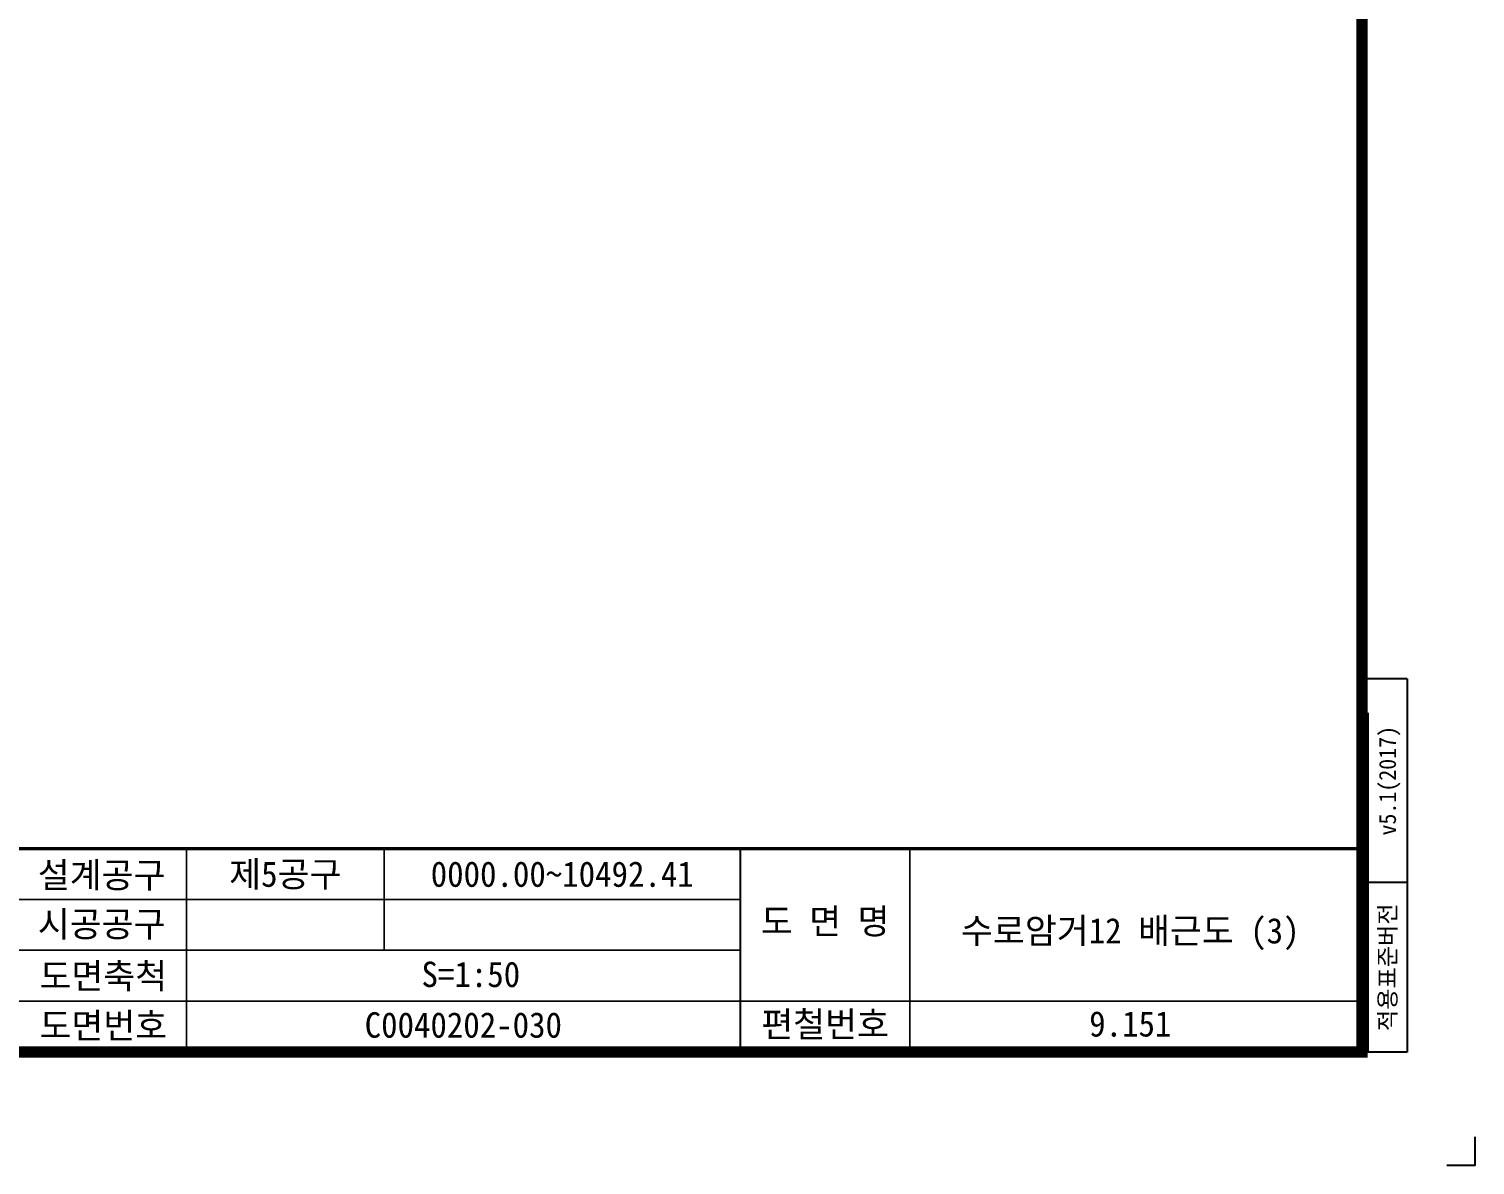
# Model space of a CAD drawing. Header units: millimetres. Extents: x 1415059 to 1457109, y -27555 to 2145.
# Drawn here: x 1444316 to 1457109, y -27555 to -17502 of the extents above; entities that cross this region are included whole.
import ezdxf
from ezdxf.enums import TextEntityAlignment as Align

# ---------------------------------------------------------------- set-up
doc = ezdxf.new("R2010")
doc.units = ezdxf.units.MM
for name, color, linetype in [('CX-BORD', 3, 'Continuous'), ('CX-BORD-LIN1', 4, 'Continuous'), ('CX-BORD-LIN2', 3, 'Continuous'), ('CX-BORD-TEX2', 7, 'Continuous'), ('CX-BORD-TEX3', 6, 'Continuous'), ('CX-MISC', 2, 'Continuous')]:
    doc.layers.add(name, color=color, linetype=linetype)
doc.styles.add('HY울L', font='DotumChe.ttf')
doc.styles.add('TB_TEXT', font='DotumChe.ttf')
doc.styles.add('TB_WMTXT', font='DotumChe.ttf')

# ---------------------------------------------------------------- blocks, each defined once
blk = doc.blocks.new('CXBLKA1-KHCA')
at = {"layer": 'CX-BORD-LIN1', "const_width": 0.4}
blk.add_lwpolyline([(808.146, 1279.539), (648.946, 1279.539), (648.946, 1390.339), (808.146, 1390.339)], close=True, dxfattribs=at)
at = {"layer": 'CX-BORD-LIN1'}
for points, const_width in [([(808.146, 1286.739), (648.946, 1286.739)], 0.12), ([(786.146, 1279.539), (786.146, 1286.739)], 0.06)]:
    blk.add_lwpolyline(points, dxfattribs=dict(at, const_width=const_width))
at = {"layer": 'CX-BORD-LIN2'}
for p, q in [((809.746, 1292.745), (808.146, 1292.745)), ((809.746, 1292.745), (809.746, 1279.539)), ((808.346, 1291.539), (808.346, 1279.539)), ((809.746, 1285.539), (808.146, 1285.539)), ((809.746, 1279.539), (808.346, 1279.539))]:
    blk.add_line(p, q, dxfattribs=at)
at = {"layer": 'CX-BORD-LIN2', "const_width": 0.06}
for points in [[(766.546, 1279.539), (766.546, 1286.739)], [(773.546, 1283.139), (773.546, 1286.739)], [(792.146, 1279.539), (792.146, 1286.739)], [(786.146, 1284.939), (760.546, 1284.939)], [(786.146, 1283.139), (760.546, 1283.139)], [(808.146, 1281.339), (760.546, 1281.339)]]:
    blk.add_lwpolyline(points, dxfattribs=at)
at = {"layer": 'CX-MISC'}
blk.add_lwpolyline([(811.146, 1275.539), (812.146, 1275.539), (812.146, 1276.539)], dxfattribs=at)
at = {"layer": 'CX-BORD-LIN1', "style": 'TB_TEXT'}
for tag, height, p in [('TR_RDAT5', 0.7, (712.446, 1286.139)), ('TR_DGN5', 0.7, (739.17, 1286.139)), ('TR_CHK5', 0.7, (747.17, 1286.139)), ('TR_APP5', 0.7, (755.17, 1286.139)), ('TR_RNUM5', 0.6, (705.967, 1286.067)), ('TR_RNUM4', 0.6, (705.967, 1284.867)), ('TR_RDAT4', 0.7, (712.446, 1284.939)), ('TR_DGN4', 0.7, (739.17, 1284.939)), ('TR_CHK4', 0.7, (747.17, 1284.939)), ('TR_APP4', 0.7, (755.17, 1284.939)), ('TR_RNUM3', 0.6, (705.967, 1283.667)), ('TR_RDAT3', 0.7, (712.446, 1283.739)), ('TR_DGN3', 0.7, (739.17, 1283.739)), ('TR_CHK3', 0.7, (747.17, 1283.739)), ('TR_APP3', 0.7, (755.17, 1283.739)), ('TR_RDAT2', 0.7, (712.446, 1282.539)), ('TR_DGN2', 0.7, (739.17, 1282.539)), ('TR_CHK2', 0.7, (747.17, 1282.539)), ('TR_APP2', 0.7, (755.17, 1282.539)), ('TR_RNUM2', 0.6, (705.967, 1282.467)), ('TR_RNUM1', 0.6, (705.967, 1281.267)), ('TR_RDAT1', 0.7, (712.446, 1281.339)), ('TR_DGN1', 0.7, (739.17, 1281.339)), ('TR_CHK1', 0.7, (747.17, 1281.339)), ('TR_APP1', 0.7, (755.17, 1281.339))]:
    blk.add_attdef(tag, text='', height=height, dxfattribs=at).set_placement(p, align=Align.MIDDLE_CENTER)
for tag, p in [('TR_RCON5', (717.407, 1286.139)), ('TR_RCON4', (717.407, 1284.939)), ('TR_RCON3', (717.407, 1283.739)), ('TR_RCON2', (717.407, 1282.539)), ('TR_RCON1', (717.407, 1281.339))]:
    blk.add_attdef(tag, text='', height=0.7, dxfattribs=at).set_placement(p, align=Align.MIDDLE_LEFT)
at = {"layer": 'CX-BORD-LIN2', "style": 'TB_TEXT'}
blk.add_text('적용표준버전', height=0.6, rotation=90, dxfattribs=at).set_placement((809.046, 1282.539), align=Align.MIDDLE_CENTER)
blk.add_attdef('TD_VERSION', text='', height=0.6, rotation=90, dxfattribs=at).set_placement((809.046, 1289.142), align=Align.MIDDLE_CENTER)
at = {"layer": 'CX-BORD-TEX2', "style": 'TB_WMTXT'}
for tag, height, p in [('TB_CNAME', 1, (652.015, 1385.906)), ('TB_CSCOP', 0.8, (652.273, 1384.306))]:
    blk.add_attdef(tag, text='', height=height, dxfattribs=at).set_placement(p, align=Align.BOTTOM_LEFT)
at = {"layer": 'CX-BORD-TEX2', "style": 'HY울L'}
for tag, height, p in [('TB_MTITIL', 2, (728.546, 1386.204)), ('TB_STITL', 1.4, (728.546, 1383.204))]:
    blk.add_attdef(tag, text='', height=height, dxfattribs=at).set_placement(p, align=Align.MIDDLE_CENTER)
at = {"layer": 'CX-BORD-TEX3', "style": 'TB_TEXT'}
for s, p in [('설계공구', (763.546, 1285.811)), ('시공공구', (763.546, 1284.077)), ('도 면 명', (789.146, 1284.178)), ('도면축척', (763.604, 1282.242)), ('도면번호', (763.604, 1280.497)), ('편철번호', (789.146, 1280.54))]:
    blk.add_text(s, height=0.9, dxfattribs=at).set_placement(p, align=Align.MIDDLE)
for tag, height, p in [('TD_LNDST', 0.9, (691.946, 1285.839)), ('TD_DSECT', 0.9, (770.046, 1285.839)), ('TD_DDIST', 0.9, (779.846, 1285.839)), ('TD_DNAME_TOP', 0.9, (799.946, 1285.131)), ('TD_DCOMP', 0.9, (691.946, 1284.057)), ('TD_CSECT', 0.9, (770.046, 1284.039)), ('TD_CDIST', 0.9, (779.846, 1284.039)), ('TD_DNAME_MAIN', 0.9, (799.946, 1283.834)), ('TD_DNAME_BOT', 0.6, (799.946, 1282.589)), ('TD_CCOMP', 0.9, (691.946, 1282.258)), ('TD_HSCAL', 0.9, (773.123, 1282.289)), ('TD_VSCAL', 0.9, (780.318, 1282.289)), ('TD_CNAME', 1, (661.946, 1281.058)), ('TD_FIELD', 0.9, (684.946, 1280.564)), ('TD_CSTEP', 0.9, (699.095, 1280.564)), ('TD_DWGCODE', 0.9, (776.346, 1280.497)), ('TD_DWGNO', 0.9, (799.946, 1280.54))]:
    blk.add_attdef(tag, text='', height=height, dxfattribs=at).set_placement(p, align=Align.MIDDLE_CENTER)

msp = doc.modelspace()

# ---------------------------------------------------------------- block references
at = {"layer": 'CX-BORD'}
ref = msp.add_blockref('CXBLKA1-KHCA', (1254073, -346439), dxfattribs=dict(at, xscale=250, yscale=250, zscale=250))
ref.add_attrib('TD_DDIST', '0000.00~10492.41', dxfattribs={"layer": 'CX-BORD-TEX3', "height": 225, "style": 'TB_TEXT'}).set_placement((1449034, -24980), align=Align.MIDDLE_CENTER)
ref.add_attrib('TD_DSECT', '제5공구', dxfattribs={"layer": 'CX-BORD-TEX3', "height": 225, "style": 'TB_TEXT'}).set_placement((1446584, -24980), align=Align.MIDDLE_CENTER)
ref.add_attrib('TD_VERSION', 'v5.1(2017)', dxfattribs={"layer": 'CX-BORD-LIN2', "height": 150, "rotation": 90, "style": 'TB_TEXT'}).set_placement((1456334, -24154), align=Align.MIDDLE_CENTER)
ref.add_attrib('TD_DWGCODE', 'C0040202-030', dxfattribs={"layer": 'CX-BORD-TEX3', "height": 225, "style": 'TB_TEXT'}).set_placement((1448159, -26315), align=Align.MIDDLE_CENTER)
ref.add_attrib('TD_DWGNO', '9.151', dxfattribs={"layer": 'CX-BORD-TEX3', "height": 225, "style": 'TB_TEXT'}).set_placement((1454059, -26305), align=Align.MIDDLE_CENTER)
ref.add_attrib('TD_HSCAL', '            S=1:50', dxfattribs={"layer": 'CX-BORD-TEX3', "height": 225, "style": 'TB_TEXT'}).set_placement((1447353, -25867), align=Align.MIDDLE_CENTER)
ref.add_attrib('TD_DNAME_MAIN', '수로암거12 배근도 (3)', dxfattribs={"layer": 'CX-BORD-TEX3', "height": 225, "style": 'TB_TEXT'}).set_placement((1454059, -25481), align=Align.MIDDLE_CENTER)

doc.saveas('drawing.dxf')
